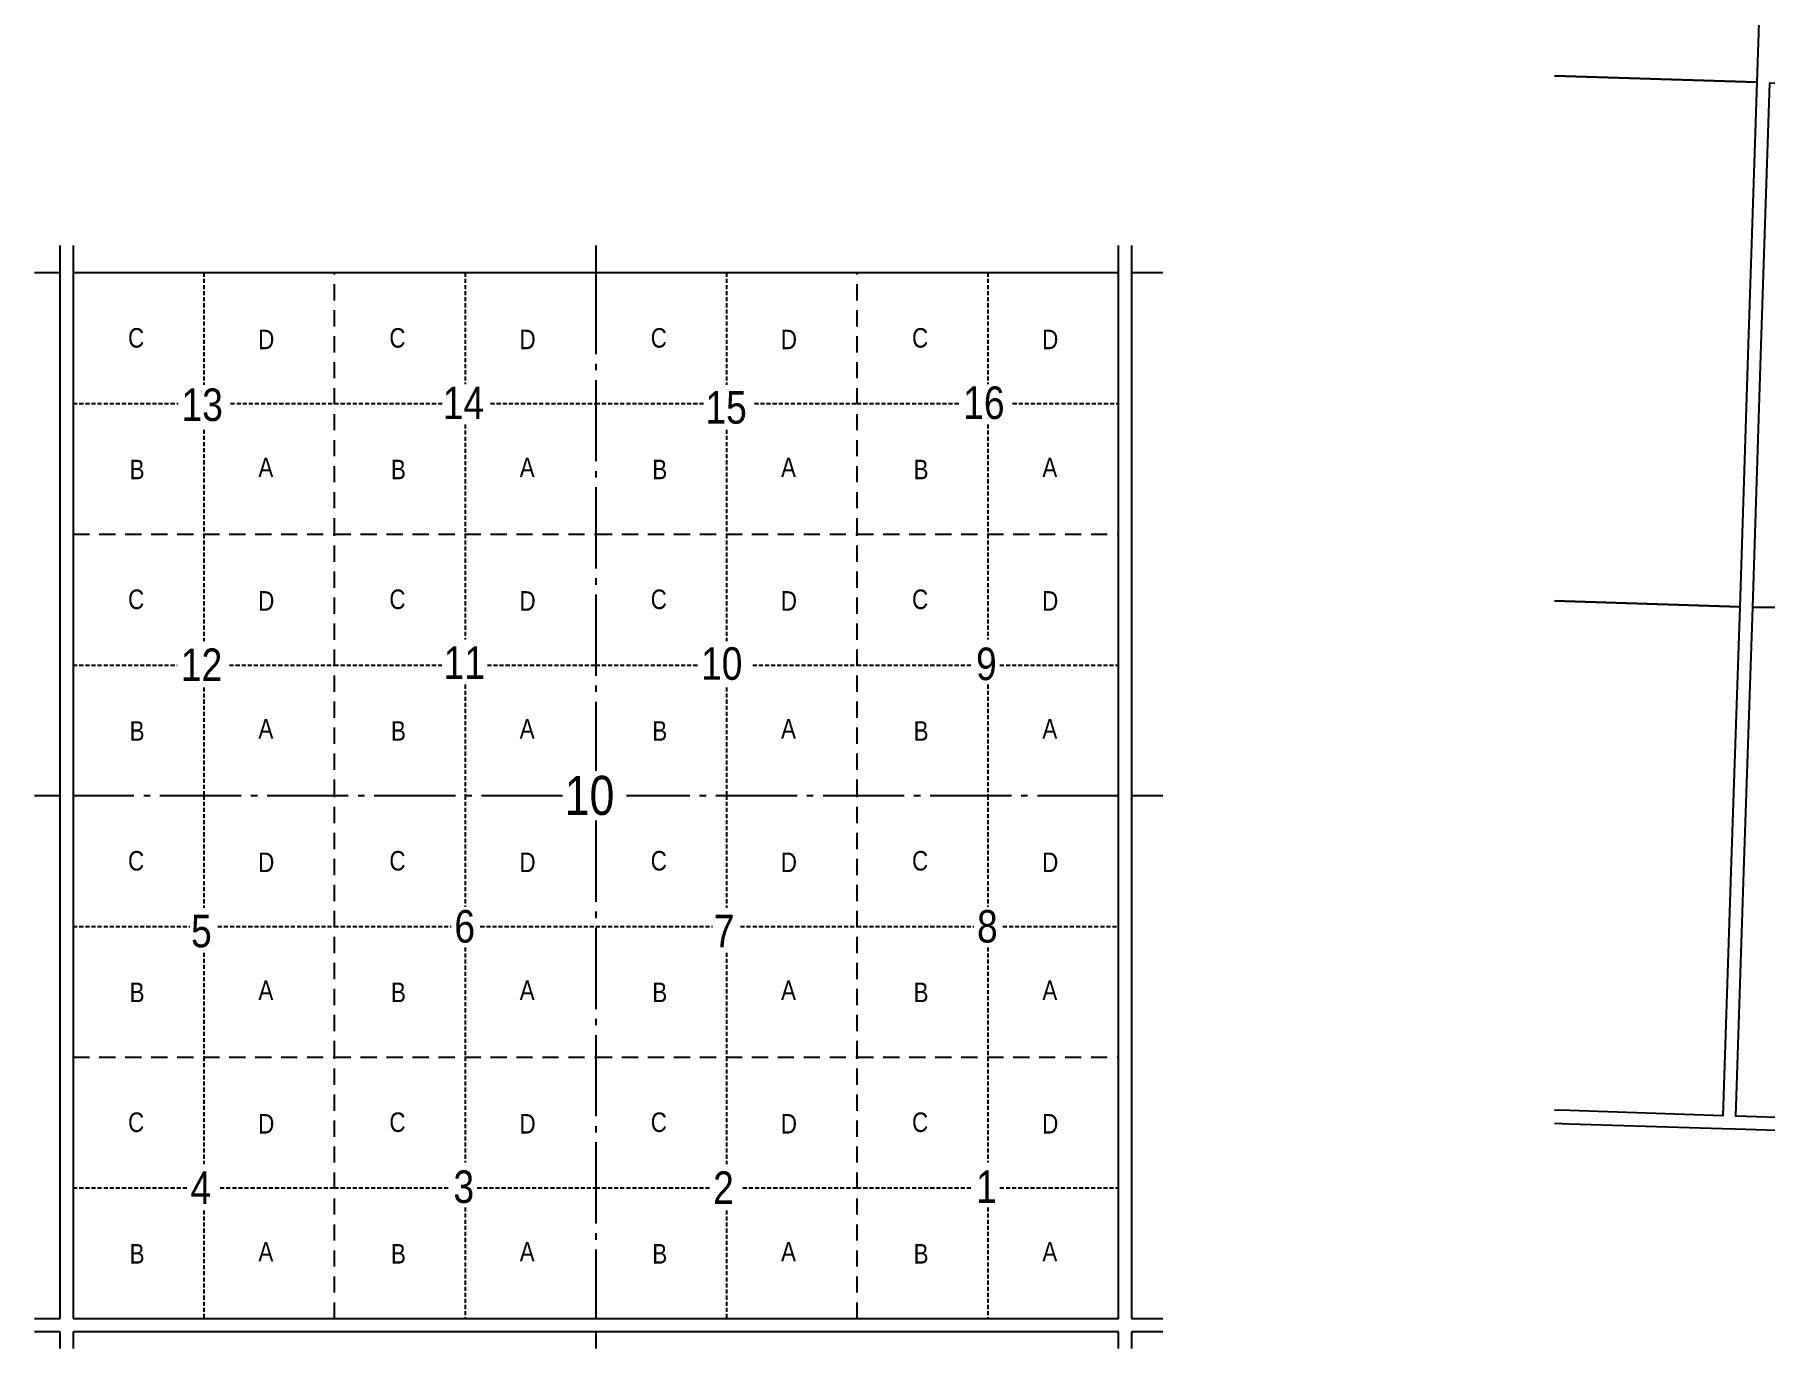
# Model space of a CAD drawing. Extents: x 403018 to 417191, y 6033193 to 6042673.
# Drawn here: x 410206 to 412871, y 6033422 to 6035444 of the extents above; entities that cross this region are included whole.
import ezdxf

# ---------------------------------------------------------------- set-up
doc = ezdxf.new("R2010")
doc.units = 0
doc.header["$LTSCALE"] = 5
for name, pattern in [('foc-LSD', [8, 5, -3]), ('foc-QUARTERLINE', [33, 25, -3, 2, -3]), ('foc-TIELINE', [1.875, 1.25, -0.625])]:
    doc.linetypes.add(name, pattern=pattern)
for name, color, linetype in [('DRILL-T', 8, 'Continuous'), ('L-QSEC', 8, 'foc-QUARTERLINE'), ('L-SEC', 7, 'Continuous'), ('L-SECTION-LSD', 7, 'foc-LSD'), ('L-TIE', 7, 'foc-TIELINE')]:
    doc.layers.add(name, color=color, linetype=linetype)
doc.styles.add('100L', font='ARIALN.TTF', dxfattribs={"height": 11})

msp = doc.modelspace()

# ---------------------------------------------------------------- linework, layer by layer
at = {"layer": 'DRILL-T'}
for points in [[(412864.286, 6035570.016), (412857.61, 6035370.724), (412546.538, 6035380.437)], [(412546.538, 6035380.437), (412857.61, 6035370.724), (412844.556, 6034967.027), (412831.504, 6034563.33), (412546.538, 6034572.788)], [(412546.538, 6034572.788), (412831.504, 6034563.33), (412818.41, 6034171.859), (412805.318, 6033780.387), (412569.58, 6033788.233), (412546.538, 6033789)], [(412546.538, 6033768.734), (412568.727, 6033768.035), (412804.657, 6033760.601), (412824.759, 6033759.967), (412968.404, 6033755.439), (412955.99, 6033477.121)]]:
    msp.add_lwpolyline(points, dxfattribs=at)
for points in [[(413688.428, 6035342.794), (413674.703, 6034949.726), (413660.978, 6034556.659), (413256.301, 6034559.913), (412851.623, 6034563.168), (412864.666, 6034966.608), (412877.712, 6035370.048), (413283.071, 6035356.421), (413688.428, 6035342.794)], [(413632.913, 6033752.967), (413387.744, 6033761.091), (413229.168, 6033766.345), (412989.377, 6033774.289), (412969.275, 6033774.955), (412825.42, 6033779.721), (412838.521, 6034171.445), (412851.623, 6034563.168), (413256.301, 6034559.913), (413660.978, 6034556.659), (413646.945, 6034154.814), (413632.913, 6033752.967)]]:
    msp.add_lwpolyline(points, close=True, dxfattribs=at)
at = {"layer": 'L-QSEC', "color": 3}
for p, q in [((411070.444, 6035119.521), (411070.444, 6035077.505)), ((411070.444, 6035077.505), (411070.444, 6034310.977)), ((410245.653, 6034272.833), (410206.308, 6034272.833)), ((411019.265, 6034272.833), (410265.772, 6034272.833)), ((411875.114, 6034272.833), (411117.45, 6034272.833)), ((411943.188, 6034272.833), (411895.232, 6034272.833)), ((411070.444, 6034234.574), (411070.444, 6033468.161)), ((411070.444, 6033448.044), (411070.444, 6033422.38))]:
    msp.add_line(p, q, dxfattribs=at)
at = {"layer": 'L-SEC', "color": 3}
for p, q in [((410245.653, 6035077.505), (410245.653, 6035119.521)), ((410265.772, 6035119.521), (410265.772, 6035077.505)), ((411875.114, 6035077.505), (411875.114, 6035119.521)), ((411895.232, 6035119.521), (411895.232, 6035077.505)), ((410245.653, 6035077.505), (410206.308, 6035077.505)), ((410245.654, 6034272.833), (410245.653, 6035077.505)), ((410265.772, 6035077.505), (410265.772, 6034272.833)), ((411070.444, 6035077.505), (410265.772, 6035077.505)), ((411875.114, 6035077.505), (411070.444, 6035077.505)), ((411875.115, 6034272.833), (411875.114, 6035077.505)), ((411895.232, 6035077.505), (411895.232, 6034272.833)), ((411943.188, 6035077.505), (411895.232, 6035077.505)), ((410245.655, 6033468.161), (410245.654, 6034272.833)), ((410265.772, 6034272.833), (410265.772, 6033468.161)), ((411875.115, 6033870.497), (411875.115, 6034272.833)), ((411895.232, 6034272.833), (411895.232, 6033468.161)), ((411875.115, 6033669.329), (411875.115, 6033870.497)), ((411875.116, 6033468.161), (411875.115, 6033669.329)), ((410206.308, 6033468.161), (410245.655, 6033468.161)), ((410245.655, 6033448.044), (410206.308, 6033448.044)), ((410245.655, 6033422.38), (410245.655, 6033448.044)), ((410265.772, 6033468.161), (411070.444, 6033468.161)), ((410265.772, 6033448.044), (410265.772, 6033422.38)), ((411070.444, 6033448.044), (410265.772, 6033448.044)), ((411070.444, 6033468.161), (411472.78, 6033468.161)), ((411875.116, 6033448.044), (411070.444, 6033448.044)), ((411472.78, 6033468.161), (411673.948, 6033468.161)), ((411673.948, 6033468.161), (411875.116, 6033468.161)), ((411875.116, 6033422.38), (411875.116, 6033448.044)), ((411895.232, 6033468.161), (411943.188, 6033468.161)), ((411895.232, 6033448.044), (411895.232, 6033422.38)), ((411943.188, 6033448.044), (411895.232, 6033448.044))]:
    msp.add_line(p, q, dxfattribs=at)
at = {"layer": 'L-SECTION-LSD', "color": 1}
for p, q in [((410668.107, 6034675.169), (410668.107, 6035077.505)), ((411472.778, 6034675.169), (411472.777, 6035077.505)), ((410265.772, 6034675.169), (410668.107, 6034675.169)), ((410668.108, 6034272.833), (410668.107, 6034675.169)), ((410668.107, 6034675.169), (411070.443, 6034675.169)), ((411070.442, 6034675.169), (411472.778, 6034675.169)), ((411472.778, 6034272.833), (411472.778, 6034675.169)), ((411472.778, 6034675.169), (411875.114, 6034675.169)), ((410668.107, 6033870.497), (410668.107, 6034272.833)), ((411472.779, 6033870.497), (411472.779, 6034272.833)), ((410265.772, 6033870.497), (410668.107, 6033870.497)), ((410668.108, 6033468.161), (410668.107, 6033870.497)), ((410668.107, 6033870.497), (411070.443, 6033870.497)), ((411070.444, 6033870.497), (411472.779, 6033870.497)), ((411472.78, 6033468.161), (411472.779, 6033870.497)), ((411472.779, 6033870.497), (411875.115, 6033870.497))]:
    msp.add_line(p, q, dxfattribs=at)
at = {"layer": 'L-TIE', "color": 6}
for p, q in [((410466.939, 6035077.505), (410466.939, 6034905.077)), ((410869.275, 6035077.505), (410869.275, 6034906.366)), ((411271.61, 6035077.505), (411271.61, 6034905.077)), ((411673.946, 6035077.505), (411673.946, 6034906.366)), ((410265.771, 6034876.337), (410427.563, 6034876.337)), ((410508.019, 6034876.337), (410668.107, 6034876.337)), ((410668.107, 6034876.337), (410835.098, 6034876.337)), ((410908.255, 6034876.337), (411070.443, 6034876.337)), ((411070.442, 6034876.337), (411235.982, 6034876.337)), ((411314.468, 6034876.337), (411472.778, 6034876.337)), ((411472.778, 6034876.337), (411631.421, 6034876.337)), ((411712.066, 6034876.337), (411875.114, 6034876.337)), ((410466.939, 6034835.891), (410466.939, 6034675.169)), ((410869.275, 6034844.138), (410869.275, 6034675.169)), ((411271.61, 6034835.891), (411271.61, 6034675.169)), ((411673.946, 6034844.138), (411673.946, 6034675.169)), ((410466.939, 6034675.169), (410466.939, 6034510.512)), ((410869.275, 6034675.169), (410869.275, 6034513.034)), ((411271.61, 6034675.169), (411271.61, 6034510.512)), ((411673.946, 6034675.169), (411673.946, 6034513.034)), ((410265.771, 6034474.001), (410425.606, 6034474.001)), ((410506.457, 6034474.001), (410668.107, 6034474.001)), ((410668.107, 6034474.001), (410833.024, 6034474.001)), ((410903.365, 6034474.001), (411070.443, 6034474.001)), ((411070.442, 6034474.001), (411228.931, 6034474.001)), ((411312.079, 6034474.001), (411472.778, 6034474.001)), ((411472.778, 6034474.001), (411650.293, 6034474.001)), ((411692.511, 6034474.001), (411875.114, 6034474.001)), ((410466.94, 6034439.467), (410466.94, 6034272.833)), ((410869.275, 6034443.819), (410869.276, 6034272.833)), ((411271.61, 6034439.467), (411271.61, 6034272.833)), ((411673.946, 6034443.819), (411673.946, 6034272.833)), ((410466.939, 6034272.833), (410466.939, 6034100.405)), ((410869.275, 6034272.833), (410869.275, 6034101.694)), ((411271.611, 6034272.833), (411271.611, 6034100.405)), ((411673.947, 6034272.833), (411673.947, 6034101.694)), ((410265.771, 6034071.665), (410445.341, 6034071.665)), ((410488.413, 6034071.665), (410668.107, 6034071.665)), ((410668.107, 6034071.665), (410847.462, 6034071.665)), ((410892.457, 6034071.665), (411070.443, 6034071.665)), ((411070.443, 6034071.665), (411250.013, 6034071.665)), ((411293.085, 6034071.665), (411472.779, 6034071.665)), ((411472.779, 6034071.665), (411652.134, 6034071.665)), ((411697.129, 6034071.665), (411875.115, 6034071.665)), ((410869.275, 6034039.466), (410869.275, 6033870.497)), ((411673.947, 6034039.466), (411673.947, 6033870.497)), ((410466.939, 6034031.219), (410466.939, 6033870.497)), ((411271.611, 6034031.219), (411271.611, 6033870.497)), ((410466.939, 6033870.497), (410466.939, 6033705.84)), ((410869.275, 6033870.497), (410869.275, 6033708.362)), ((411271.611, 6033870.497), (411271.611, 6033705.84)), ((411673.947, 6033870.497), (411673.947, 6033708.362)), ((410265.771, 6033669.329), (410441.885, 6033669.329)), ((410492.001, 6033669.329), (410668.107, 6033669.329)), ((410668.107, 6033669.329), (410845.623, 6033669.329)), ((410887.84, 6033669.329), (411070.443, 6033669.329)), ((411070.443, 6033669.329), (411246.557, 6033669.329)), ((411296.673, 6033669.329), (411472.779, 6033669.329)), ((411472.779, 6033669.329), (411650.295, 6033669.329)), ((411692.512, 6033669.329), (411875.115, 6033669.329)), ((410466.94, 6033634.795), (410466.94, 6033468.161)), ((410869.275, 6033639.147), (410869.276, 6033468.161)), ((411271.612, 6033634.795), (411271.612, 6033468.161)), ((411673.947, 6033639.147), (411673.948, 6033468.161))]:
    msp.add_line(p, q, dxfattribs=at)

# ---------------------------------------------------------------- texts
at = {"layer": 'L-SECTION-LSD', "color": 1, "style": '100L'}
for s, p in [('13', (410432.482, 6034849.565)), ('14', (410834.726, 6034852.364)), ('15', (411239.035, 6034845.465)), ('16', (411635.973, 6034852.645)), ('12', (410431.519, 6034449.391)), ('10', (411232.349, 6034451.252)), ('5', (410447.171, 6034039.555)), ('6', (410852.551, 6034046.949)), ('7', (411251.843, 6034039.555)), ('8', (411657.223, 6034046.949)), ('4', (410446.294, 6033644.719)), ('2', (411250.966, 6033644.719))]:
    msp.add_text(s, height=50, dxfattribs=at).set_placement(p)
at = {"layer": 'L-SECTION-LSD', "color": 3, "style": '100L'}
msp.add_text('10', height=60, dxfattribs=at).set_placement((411022.488, 6034243.351))
at = {"layer": 'L-SECTION-LSD', "color": 6, "char_height": 30, "attachment_point": 1, "style": '100L', "bg_fill": 3, "box_fill_scale": 1.5, "bg_fill_color": 256, "bg_fill_transparency": 0}
for s, insert, width in [('C', (410350.192, 6034992.425), 30.52558), ('D', (410550.551, 6034989.99), 33.32165), ('C', (410752.528, 6034992.425), 30.52558), ('D', (410952.887, 6034989.99), 33.32165), ('C', (411154.862, 6034992.425), 30.52558), ('D', (411355.222, 6034989.99), 33.32165), ('C', (411557.198, 6034992.425), 30.52558), ('D', (411757.558, 6034989.99), 33.32165), ('A', (410550.86, 6034793.199), 33.48984), ('A', (410953.196, 6034793.199), 33.48984), ('A', (411355.531, 6034793.199), 33.48984), ('A', (411757.867, 6034793.199), 33.48984), ('B', (410352.634, 6034789.905), 26.29993), ('B', (410754.97, 6034789.905), 26.29993), ('B', (411157.305, 6034789.905), 26.29993), ('B', (411559.641, 6034789.905), 26.29993), ('C', (410350.192, 6034590.089), 30.52558), ('D', (410550.552, 6034587.654), 33.32165), ('C', (410752.528, 6034590.089), 30.52558), ('D', (410952.888, 6034587.654), 33.32165), ('C', (411154.862, 6034590.089), 30.52558), ('D', (411355.222, 6034587.654), 33.32165), ('C', (411557.198, 6034590.089), 30.52558), ('D', (411757.558, 6034587.654), 33.32165), ('B', (410352.635, 6034387.569), 26.29993), ('A', (410550.861, 6034390.863), 33.48984), ('B', (410754.971, 6034387.569), 26.29993), ('A', (410953.197, 6034390.863), 33.48984), ('B', (411157.305, 6034387.569), 26.29993), ('A', (411355.531, 6034390.863), 33.48984), ('B', (411559.641, 6034387.569), 26.29993), ('A', (411757.867, 6034390.863), 33.48984), ('C', (410350.192, 6034187.753), 30.52558), ('D', (410550.551, 6034185.318), 33.32165), ('C', (410752.528, 6034187.753), 30.52558), ('D', (410952.887, 6034185.318), 33.32165), ('C', (411154.864, 6034187.753), 30.52558), ('D', (411355.223, 6034185.318), 33.32165), ('C', (411557.2, 6034187.753), 30.52558), ('D', (411757.559, 6034185.318), 33.32165), ('B', (410352.634, 6033985.233), 26.29993), ('A', (410550.86, 6033988.527), 33.48984), ('B', (410754.97, 6033985.233), 26.29993), ('A', (410953.196, 6033988.527), 33.48984), ('B', (411157.306, 6033985.233), 26.29993), ('A', (411355.532, 6033988.527), 33.48984), ('B', (411559.642, 6033985.233), 26.29993), ('A', (411757.868, 6033988.527), 33.48984), ('C', (410350.192, 6033785.417), 30.52558), ('D', (410550.552, 6033782.982), 33.32165), ('C', (410752.528, 6033785.417), 30.52558), ('D', (410952.888, 6033782.982), 33.32165), ('C', (411154.864, 6033785.417), 30.52558), ('D', (411355.224, 6033782.982), 33.32165), ('C', (411557.2, 6033785.417), 30.52558), ('D', (411757.56, 6033782.982), 33.32165), ('B', (410352.635, 6033582.897), 26.29993), ('A', (410550.861, 6033586.191), 33.48984), ('B', (410754.971, 6033582.897), 26.29993), ('A', (410953.197, 6033586.191), 33.48984), ('B', (411157.307, 6033582.897), 26.29993), ('A', (411355.533, 6033586.191), 33.48984), ('B', (411559.643, 6033582.897), 26.29993), ('A', (411757.869, 6033586.191), 33.48984)]:
    msp.add_mtext(s, dxfattribs=dict(at, insert=insert, width=width))
at = {"layer": 'L-SECTION-LSD', "color": 1, "char_height": 50, "width": 35.87947, "attachment_point": 1, "style": '100L'}
for s, insert in [('11', (410836.007, 6034502.53)), ('9', (411655.781, 6034500.805)), ('3', (410851.111, 6033696.133)), ('1', (411655.783, 6033696.133))]:
    msp.add_mtext(s, dxfattribs=dict(at, insert=insert))

doc.saveas('drawing.dxf')
